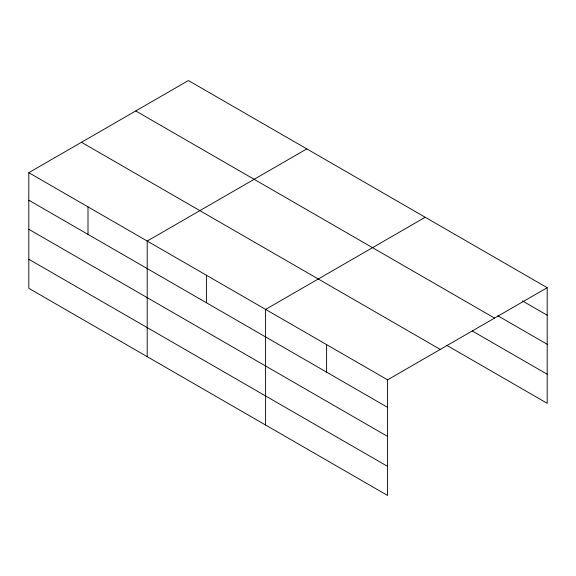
<?xml version="1.0" encoding="UTF-8"?>
<svg xmlns="http://www.w3.org/2000/svg" width="576" height="576" viewBox="0 0 576 576"><rect width="100%" height="100%" fill="white"/><g stroke="black" fill="none" stroke-linecap="round" stroke-linejoin="round"><path stroke-width="0.86" d="M28.8 172.685L387.59 379.836L387.59 495.461L28.8 288.31L28.8 172.685L188.41 80.539L547.2 287.69L547.2 403.315L446.832 345.362M306.806 148.896L147.204 241.049L147.204 356.674M425.21 217.26L265.601 309.406L265.601 425.03M387.59 379.836L547.2 287.69M522.49 300.953L547.2 315.216M497.786 315.756L547.2 344.29M135.734 110.952L494.532 318.096M472.306 330.998L547.2 374.242M81.468 142.279L440.266 349.423M28.8 200.21L387.59 407.362M28.8 229.284L387.59 436.435M28.8 259.243L387.59 466.387M326.599 344.621L326.599 372.146M206.402 275.227L206.402 302.753M87.998 206.87L87.998 234.396"/></g></svg>
